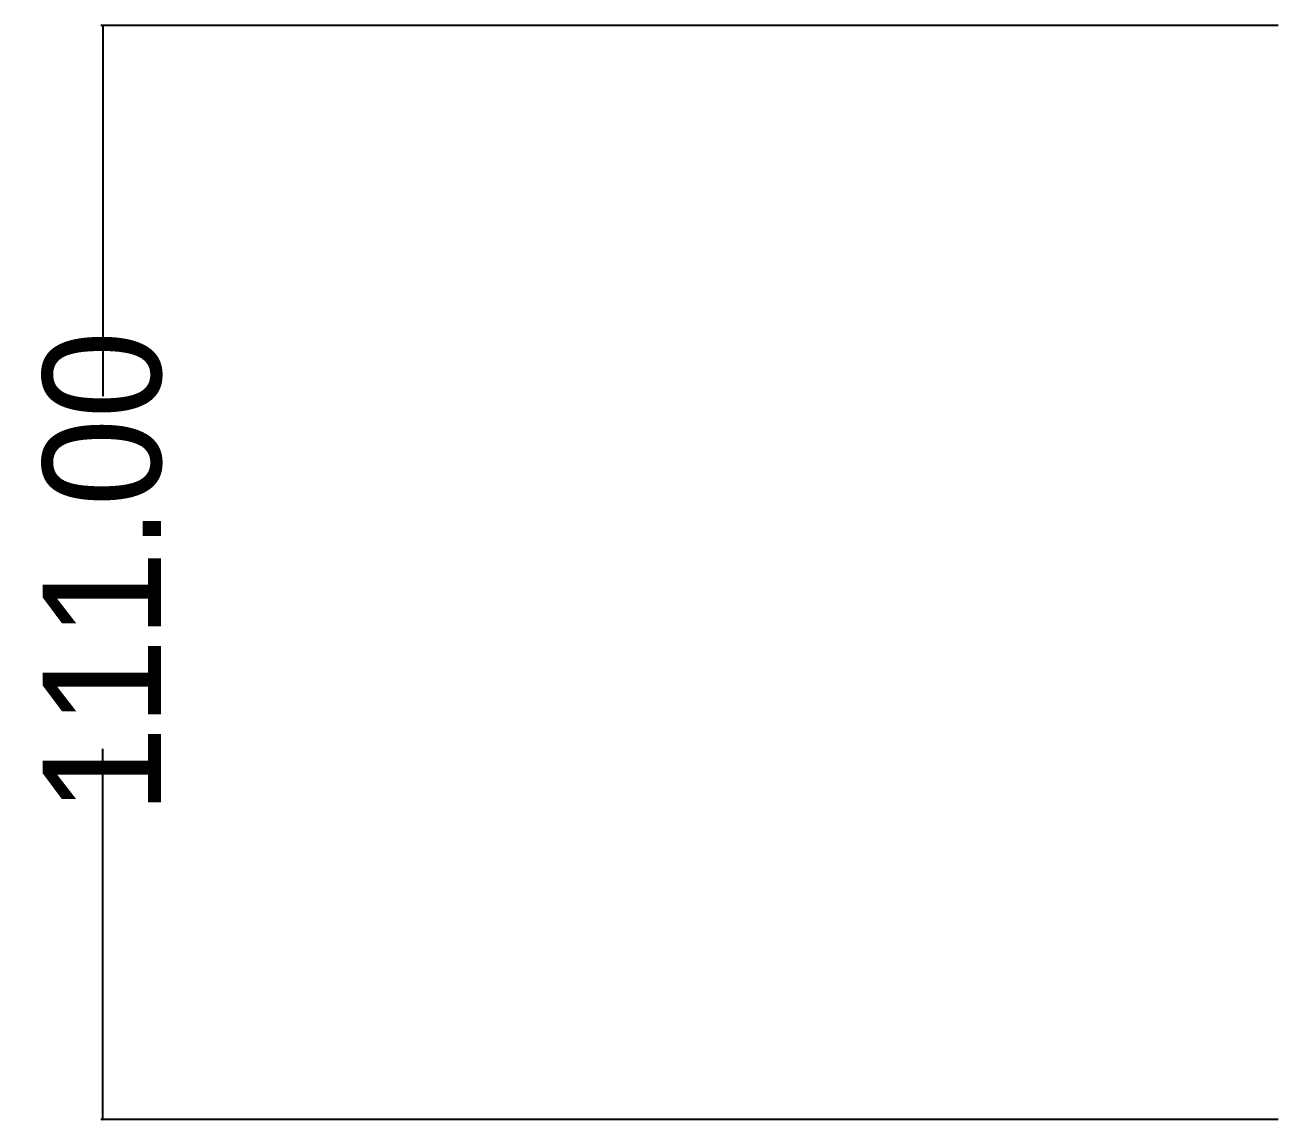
# Model space of a CAD drawing. Header units: millimetres. Extents: x 4697 to 9684, y 581 to 3660.
# Drawn here: x 9556.4 to 9683.6, y 3549.1 to 3660.2 of the extents above; entities that cross this region are included whole.
import ezdxf

# ---------------------------------------------------------------- set-up
doc = ezdxf.new("R2010")
doc.units = ezdxf.units.MM
doc.layers.add('Dimensions', color=140, linetype='Continuous')
doc.styles.get("Standard").update_dxf_attribs({"font": 'sosa.shx'})
doc.dimstyles.new('Ahmed', dxfattribs={"dimscale": 0, "dimtxt": 12, "dimasz": 0.1, "dimexe": 0.18, "dimexo": 0.0625, "dimgap": 0.09, "dimtad": 0, "dimzin": 0, "dimdsep": 46, "dimtxsty": 'Standard', "dimblk": 'OBLIQUE', "dimcen": 0.09, "dimadec": 0, "dimazin": 0, "dimtfac": 1, "dimtofl": 0, "dimtmove": 0, "dimatfit": 3, "dimfxl": 1, "dimtolj": 1, "dimtzin": 0, "dimarcsym": 0})

# ---------------------------------------------------------------- blocks, each defined once
blk = doc.blocks.new('_Oblique')
at = {"color": 0, "linetype": 'ByBlock', "lineweight": -2}
blk.add_line((-0.5, -0.5), (0.5, 0.5), dxfattribs=at)
blk = doc.blocks.new('*D10')
at = {"layer": 'Defpoints', "color": 0, "transparency": 16777216}
for p in [(9683.61, 3660.18), (9564.23, 3549.18), (9683.61, 3549.18)]:
    blk.add_point(p, dxfattribs=at)
at = {"layer": 'Dimensions', "color": 0, "lineweight": -2, "transparency": 16777216}
for p, q in [((9683.55, 3660.18), (9564.05, 3660.18)), ((9564.23, 3660.18), (9564.23, 3622.59)), ((9564.23, 3549.18), (9564.23, 3586.77)), ((9683.55, 3549.18), (9564.05, 3549.18))]:
    blk.add_line(p, q, dxfattribs=at)
at = {"layer": 'Dimensions', "color": 0, "lineweight": -2, "transparency": 16777216, "xscale": 0.1, "yscale": 0.1, "zscale": 0.1}
for p, rotation in [((9564.23, 3660.18), 90), ((9564.23, 3549.18), 270)]:
    blk.add_blockref('_Oblique', p, dxfattribs=dict(at, rotation=rotation))
at = {"layer": 'Dimensions', "color": 0, "transparency": 16777216, "insert": (9564.23, 3604.68), "char_height": 12, "attachment_point": 5, "rotation": 90}
blk.add_mtext('\\A1;111.00', dxfattribs=at)

msp = doc.modelspace()

# ---------------------------------------------------------------- dimensions: what is measured, and where the dimension line sits
at = {"layer": 'Dimensions'}
dim = msp.add_aligned_dim(p1=(9683.611, 3660.18), p2=(9683.611, 3549.18), distance=-119.382, dimstyle='Ahmed', override={"dimscale": 1}, dxfattribs=at)
dim.commit()
dim.dimension.update_dxf_attribs({"geometry": '*D10', "text_midpoint": (9564.228, 3604.68)})

doc.saveas('drawing.dxf')
